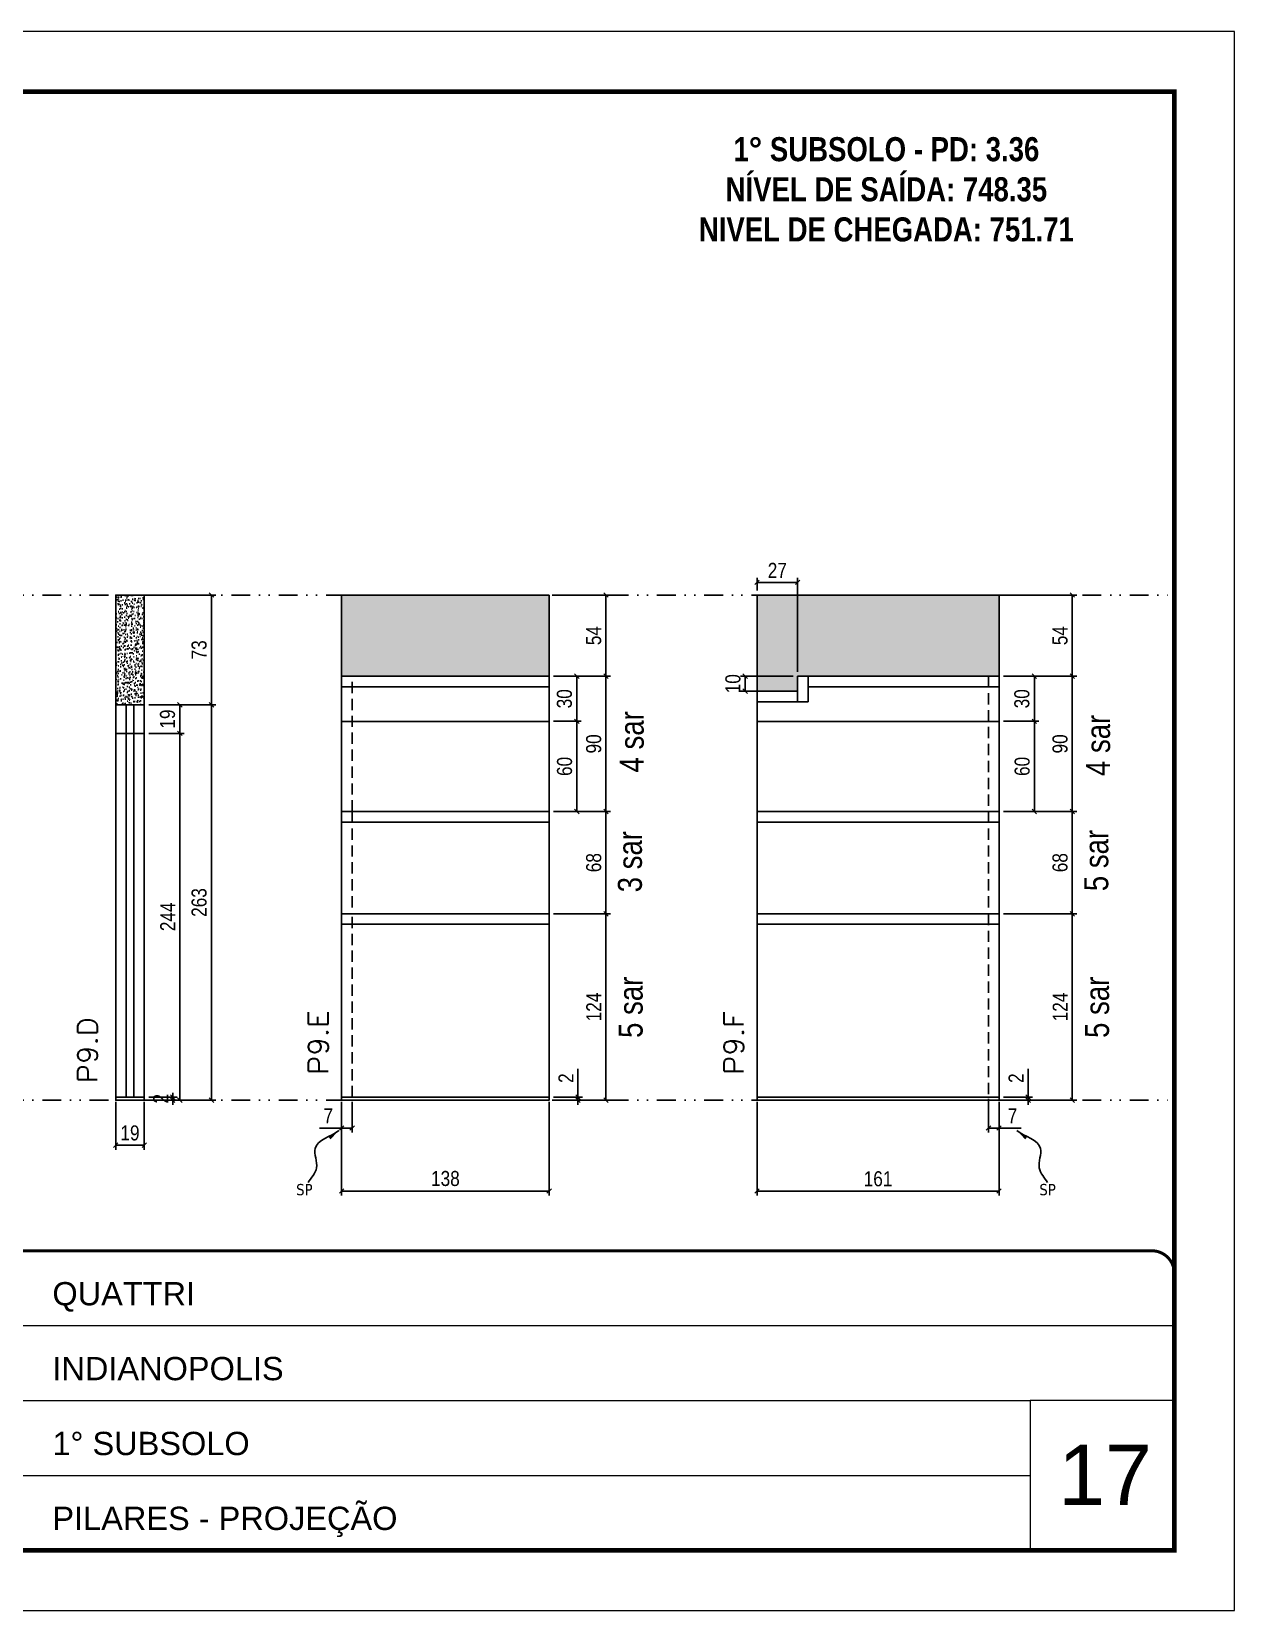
# Model space of a CAD drawing. Header units: millimetres. Extents: x 1945 to 8225, y 304 to 15137.
# Drawn here: x 2630 to 3430, y 9493 to 10543 of the extents above; entities that cross this region are included whole.
import ezdxf

# ---------------------------------------------------------------- set-up
doc = ezdxf.new("R2010")
doc.units = ezdxf.units.MM
for name, pattern in [('CONTINUO', [0]), ('DASHED', [0.75, 0.5, -0.25]), ('DIVIDE2', [0.625, 0.25, -0.125, 0, -0.125, 0, -0.125]), ('HIDDEN', [0.375, 0.25, -0.125])]:
    doc.linetypes.add(name, pattern=pattern)
for name, color, linetype, lineweight in [('CARIMBO', 255, 'Continuous', 9), ('Folhas', 255, 'Continuous', 9), ('SARRAFO DE PRESSAO', 251, 'DASHED', 9), ('Texto Seção', 7, 'Continuous', 15)]:
    doc.layers.add(name, color=color, linetype=linetype, lineweight=lineweight)
for name, color, linetype in [('COTA', 241, 'Continuous'), ('NOMENCLATURA', 7, 'Continuous'), ('Nível', 160, 'Continuous'), ('Painéis', 200, 'Continuous'), ('SARR_2.2x7', 40, 'Continuous'), ('texto', 7, 'Continuous')]:
    doc.layers.add(name, color=color, linetype=linetype)
doc.styles.add('ARIAL', font='arial.ttf')
doc.styles.add('ARIAL_NARROW', font='ARIALN.TTF', dxfattribs={"height": 0.2})
doc.styles.add('COTA TECNICA', font='techl___.ttf', dxfattribs={"height": 10})
doc.styles.add('COTA TECNICA-50', font='techl___.ttf', dxfattribs={"height": 10})
doc.styles.add('REGUA-120', font='ROMANS.shx', dxfattribs={"height": 15})
doc.styles.add('ROMANC', font='techb___.ttf', dxfattribs={"height": 2.5})
doc.styles.get("Standard").update_dxf_attribs({"font": 'arial.ttf'})
doc.dimstyles.new('COTA PAINEL-50', dxfattribs={"dimtxt": 10, "dimasz": 3, "dimexe": 3, "dimexo": 3, "dimgap": 3, "dimtad": 1, "dimdec": 1, "dimzin": 12, "dimdsep": 46, "dimtxsty": 'COTA TECNICA-50', "dimblk1": 'OBLIQUE', "dimblk2": 'OBLIQUE', "dimsah": 1, "dimcen": 0.9, "dimclrd": 4, "dimclre": 4, "dimclrt": 240, "dimadec": 1, "dimazin": 3, "dimtfac": 1, "dimtdec": 1, "dimtmove": 0, "dimatfit": 3, "dimfxl": 1, "dimtolj": 1, "dimtzin": 12, "dimarcsym": 0})
doc.dimstyles.new('PAINEL', dxfattribs={"dimtxt": 10, "dimasz": 3, "dimexe": 3, "dimexo": 3, "dimgap": 3, "dimtad": 1, "dimdec": 1, "dimzin": 12, "dimdsep": 46, "dimtxsty": 'COTA TECNICA', "dimblk1": 'OBLIQUE', "dimblk2": 'OBLIQUE', "dimsah": 1, "dimcen": 0.9, "dimclrd": 4, "dimclre": 4, "dimclrt": 240, "dimadec": 1, "dimazin": 3, "dimtfac": 1, "dimtdec": 1, "dimtmove": 0, "dimatfit": 3, "dimfxl": 1, "dimtolj": 1, "dimtzin": 12, "dimarcsym": 0})
doc.dimstyles.get("Standard").update_dxf_attribs({"dimtxt": 0.18, "dimasz": 0.18, "dimexe": 0.18, "dimexo": 0.0625, "dimgap": 0.09, "dimtad": 0, "dimtih": 1, "dimtoh": 1, "dimdec": 4, "dimzin": 0, "dimdsep": 46, "dimtxsty": 'Standard', "dimcen": 0.09, "dimadec": 0, "dimazin": 0, "dimtfac": 1, "dimtdec": 4, "dimtofl": 0, "dimtmove": 0, "dimatfit": 3, "dimfxl": 1, "dimtolj": 1, "dimtzin": 0, "dimarcsym": 0})

# ---------------------------------------------------------------- blocks, each defined once
blk = doc.blocks.new('9999999999')
at = {"color": 30, "linetype": 'CONTINUO'}
for p, q in [((98564.6, 34379.6), (99584, 34379.6)), ((98564.6, 34329.8), (99488, 34329.8)), ((99584, 34329.8), (99488, 34329.8)), ((99488, 34329.8), (99488, 34230.2)), ((98564.6, 34280), (99488, 34280))]:
    blk.add_line(p, q, dxfattribs=at)
at = {"color": 30, "linetype": 'CONTINUO', "const_width": 2}
blk.add_lwpolyline([(99584, 34230.2), (99584, 34414.4, 0.414214), (99569, 34429.4), (98229, 34429.4, 0.414214), (98214, 34414.4), (98214, 34245.2, 0.414214), (98229, 34230.2), (99584, 34230.2)], format="xyb", dxfattribs=at)
at = {"layer": 'Folhas'}
blk.add_lwpolyline([(98139, 34190.2), (99624, 34190.2), (99624, 35240.2), (98139, 35240.2)], close=True, dxfattribs=at)
at = {"layer": 'Folhas', "color": 30, "const_width": 3}
blk.add_lwpolyline([(98214, 34230.2), (99584, 34230.2), (99584, 35200.2), (98214, 35200.2)], close=True, dxfattribs=at)
at = {"color": 7, "linetype": 'Continuous', "ltscale": 5, "style": 'ARIAL'}
for s, height, p in [('QUATTRI', 15.48, (98837.7, 34393.1)), ('INDIANOPOLIS', 15.483, (98837.7, 34343.3)), ('1° SUBSOLO', 15.48, (98837.7, 34293.5)), ('PILARES - PROJEÇÃO', 15.483, (98837.7, 34243.7))]:
    blk.add_text(s, height=height, dxfattribs=at).set_placement(p)
blk = doc.blocks.new('_Oblique')
at = {"color": 0, "linetype": 'ByBlock', "lineweight": -2}
blk.add_line((-0.5, -0.5), (0.5, 0.5), dxfattribs=at)
blk = doc.blocks.new('*D816')
at = {"layer": 'COTA', "color": 4, "lineweight": -2, "transparency": 16777216}
for p, q in [((2836, 9831.1), (2836, 9768.7)), ((2974, 9831.1), (2974, 9768.7)), ((2974, 9771.7), (2836, 9771.7))]:
    blk.add_line(p, q, dxfattribs=at)
at = {"layer": 'Defpoints', "color": 0, "transparency": 16777216}
for p in [(2836, 9834.1), (2974, 9834.1), (2836, 9771.7)]:
    blk.add_point(p, dxfattribs=at)
at = {"layer": 'COTA', "color": 4, "lineweight": -2, "transparency": 16777216, "xscale": 3, "yscale": 3, "zscale": 3, "rotation": 180}
blk.add_blockref('_Oblique', (2836, 9771.7), dxfattribs=at)
at = {"layer": 'COTA', "color": 4, "lineweight": -2, "transparency": 16777216, "xscale": 3, "yscale": 3, "zscale": 3}
blk.add_blockref('_Oblique', (2974, 9771.7), dxfattribs=at)
at = {"layer": 'COTA', "color": 240, "transparency": 16777216, "insert": (2905, 9780), "char_height": 10, "attachment_point": 5, "style": 'COTA TECNICA'}
blk.add_mtext('\\A1;138', dxfattribs=at)
blk = doc.blocks.new('*D817')
at = {"layer": 'COTA', "color": 4, "lineweight": -2, "transparency": 16777216}
for p, q in [((2836, 9829.1), (2836, 9810.6)), ((2843, 9831.1), (2843, 9810.6)), ((2836, 9813.6), (2821.2, 9813.6)), ((2843, 9813.6), (2836, 9813.6))]:
    blk.add_line(p, q, dxfattribs=at)
at = {"layer": 'Defpoints', "color": 0, "transparency": 16777216}
for p in [(2836, 9832.1), (2843, 9834.1), (2836, 9813.6)]:
    blk.add_point(p, dxfattribs=at)
at = {"layer": 'COTA', "color": 4, "lineweight": -2, "transparency": 16777216, "xscale": 3, "yscale": 3, "zscale": 3, "rotation": 180}
blk.add_blockref('_Oblique', (2836, 9813.6), dxfattribs=at)
at = {"layer": 'COTA', "color": 4, "lineweight": -2, "transparency": 16777216, "xscale": 3, "yscale": 3, "zscale": 3}
blk.add_blockref('_Oblique', (2843, 9813.6), dxfattribs=at)
at = {"layer": 'COTA', "color": 240, "transparency": 16777216, "insert": (2827.1, 9821.7), "char_height": 10, "attachment_point": 5, "style": 'COTA TECNICA-50'}
blk.add_mtext('\\A1;7', dxfattribs=at)
blk = doc.blocks.new('*D818')
at = {"layer": 'COTA', "color": 4, "lineweight": -2, "transparency": 16777216}
for p, q in [((2993.2, 9834.1), (2993.2, 9852.9)), ((2977, 9834.1), (2996.2, 9834.1)), ((2977, 9832.1), (2996.2, 9832.1)), ((2993.2, 9832.1), (2993.2, 9834.1)), ((2993.2, 9832.1), (2993.2, 9829.1))]:
    blk.add_line(p, q, dxfattribs=at)
at = {"layer": 'Defpoints', "color": 0, "transparency": 16777216}
for p in [(2974, 9834.1), (2974, 9832.1), (2993.2, 9832.1)]:
    blk.add_point(p, dxfattribs=at)
at = {"layer": 'COTA', "color": 4, "lineweight": -2, "transparency": 16777216, "xscale": 3, "yscale": 3, "zscale": 3}
for p, rotation in [((2993.2, 9834.1), 270), ((2993.2, 9832.1), 90)]:
    blk.add_blockref('_Oblique', p, dxfattribs=dict(at, rotation=rotation))
at = {"layer": 'COTA', "color": 240, "transparency": 16777216, "insert": (2985.2, 9846.8), "char_height": 10, "attachment_point": 5, "rotation": 90, "style": 'COTA TECNICA-50'}
blk.add_mtext('\\A1;2', dxfattribs=at)
blk = doc.blocks.new('*D820')
at = {"layer": 'COTA', "color": 4, "lineweight": -2, "transparency": 16777216}
for p, q in [((2977, 9956.1), (3014.8, 9956.1)), ((3011.8, 9832.1), (3011.8, 9956.1)), ((2977, 9832.1), (3014.8, 9832.1))]:
    blk.add_line(p, q, dxfattribs=at)
at = {"layer": 'Defpoints', "color": 0, "transparency": 16777216}
for p in [(2974, 9956.1), (3011.8, 9956.1), (2974, 9832.1)]:
    blk.add_point(p, dxfattribs=at)
at = {"layer": 'COTA', "color": 4, "lineweight": -2, "transparency": 16777216, "xscale": 3, "yscale": 3, "zscale": 3}
for p, rotation in [((3011.8, 9956.1), 90), ((3011.8, 9832.1), 270)]:
    blk.add_blockref('_Oblique', p, dxfattribs=dict(at, rotation=rotation))
at = {"layer": 'COTA', "color": 240, "transparency": 16777216, "insert": (3003.7, 9894.1), "char_height": 10, "attachment_point": 5, "rotation": 90, "style": 'COTA TECNICA'}
blk.add_mtext('\\A1;124', dxfattribs=at)
blk = doc.blocks.new('*D821')
at = {"layer": 'COTA', "color": 4, "lineweight": -2, "transparency": 16777216}
for p, q in [((3112.3, 9831.1), (3112.3, 9768.7)), ((3273.3, 9831.1), (3273.3, 9768.7)), ((3273.3, 9771.7), (3112.3, 9771.7))]:
    blk.add_line(p, q, dxfattribs=at)
at = {"layer": 'Defpoints', "color": 0, "transparency": 16777216}
for p in [(3112.3, 9834.1), (3273.3, 9834.1), (3112.3, 9771.7)]:
    blk.add_point(p, dxfattribs=at)
at = {"layer": 'COTA', "color": 4, "lineweight": -2, "transparency": 16777216, "xscale": 3, "yscale": 3, "zscale": 3, "rotation": 180}
blk.add_blockref('_Oblique', (3112.3, 9771.7), dxfattribs=at)
at = {"layer": 'COTA', "color": 4, "lineweight": -2, "transparency": 16777216, "xscale": 3, "yscale": 3, "zscale": 3}
blk.add_blockref('_Oblique', (3273.3, 9771.7), dxfattribs=at)
at = {"layer": 'COTA', "color": 240, "transparency": 16777216, "insert": (3192.8, 9779.8), "char_height": 10, "attachment_point": 5, "style": 'COTA TECNICA'}
blk.add_mtext('\\A1;161', dxfattribs=at)
blk = doc.blocks.new('*D822')
at = {"layer": 'COTA', "color": 4, "lineweight": -2, "transparency": 16777216}
for p, q in [((3266.3, 9833.1), (3266.3, 9810.6)), ((3273.3, 9829.1), (3273.3, 9810.6)), ((3266.3, 9813.6), (3273.3, 9813.6)), ((3273.3, 9813.6), (3288, 9813.6))]:
    blk.add_line(p, q, dxfattribs=at)
at = {"layer": 'Defpoints', "color": 0, "transparency": 16777216}
for p in [(3266.3, 9836.1), (3273.3, 9832.1), (3273.3, 9813.6)]:
    blk.add_point(p, dxfattribs=at)
at = {"layer": 'COTA', "color": 4, "lineweight": -2, "transparency": 16777216, "xscale": 3, "yscale": 3, "zscale": 3, "rotation": 180}
blk.add_blockref('_Oblique', (3266.3, 9813.6), dxfattribs=at)
at = {"layer": 'COTA', "color": 4, "lineweight": -2, "transparency": 16777216, "xscale": 3, "yscale": 3, "zscale": 3}
blk.add_blockref('_Oblique', (3273.3, 9813.6), dxfattribs=at)
at = {"layer": 'COTA', "color": 240, "transparency": 16777216, "insert": (3282.2, 9821.7), "char_height": 10, "attachment_point": 5, "style": 'COTA TECNICA-50'}
blk.add_mtext('\\A1;7', dxfattribs=at)
blk = doc.blocks.new('*D823')
at = {"layer": 'COTA', "color": 4, "lineweight": -2, "transparency": 16777216}
for p, q in [((3292.6, 9834.1), (3292.6, 9852.9)), ((3276.3, 9834.1), (3295.6, 9834.1)), ((3276.3, 9832.1), (3295.6, 9832.1)), ((3292.6, 9832.1), (3292.6, 9834.1)), ((3292.6, 9832.1), (3292.6, 9829.1))]:
    blk.add_line(p, q, dxfattribs=at)
at = {"layer": 'Defpoints', "color": 0, "transparency": 16777216}
for p in [(3273.3, 9834.1), (3273.3, 9832.1), (3292.6, 9832.1)]:
    blk.add_point(p, dxfattribs=at)
at = {"layer": 'COTA', "color": 4, "lineweight": -2, "transparency": 16777216, "xscale": 3, "yscale": 3, "zscale": 3}
for p, rotation in [((3292.6, 9834.1), 270), ((3292.6, 9832.1), 90)]:
    blk.add_blockref('_Oblique', p, dxfattribs=dict(at, rotation=rotation))
at = {"layer": 'COTA', "color": 240, "transparency": 16777216, "insert": (3284.6, 9846.8), "char_height": 10, "attachment_point": 5, "rotation": 90, "style": 'COTA TECNICA-50'}
blk.add_mtext('\\A1;2', dxfattribs=at)
blk = doc.blocks.new('*D824')
at = {"layer": 'COTA', "color": 4, "lineweight": -2, "transparency": 16777216}
for p, q in [((3276.3, 9956.1), (3325, 9956.1)), ((3322, 9832.1), (3322, 9956.1)), ((3276.3, 9832.1), (3325, 9832.1))]:
    blk.add_line(p, q, dxfattribs=at)
at = {"layer": 'Defpoints', "color": 0, "transparency": 16777216}
for p in [(3273.3, 9956.1), (3322, 9956.1), (3273.3, 9832.1)]:
    blk.add_point(p, dxfattribs=at)
at = {"layer": 'COTA', "color": 4, "lineweight": -2, "transparency": 16777216, "xscale": 3, "yscale": 3, "zscale": 3}
for p, rotation in [((3322, 9956.1), 90), ((3322, 9832.1), 270)]:
    blk.add_blockref('_Oblique', p, dxfattribs=dict(at, rotation=rotation))
at = {"layer": 'COTA', "color": 240, "transparency": 16777216, "insert": (3314, 9894.1), "char_height": 10, "attachment_point": 5, "rotation": 90, "style": 'COTA TECNICA'}
blk.add_mtext('\\A1;124', dxfattribs=at)
blk = doc.blocks.new('*D825')
at = {"layer": 'COTA', "color": 4, "lineweight": -2, "transparency": 16777216}
for p, q in [((3112.3, 10171.1), (3112.3, 10179.5)), ((3112.3, 10176.5), (3139.3, 10176.5)), ((3139.3, 10117.1), (3139.3, 10179.5))]:
    blk.add_line(p, q, dxfattribs=at)
at = {"layer": 'Defpoints', "color": 0, "transparency": 16777216}
for p in [(3139.3, 10176.5), (3112.3, 10168.1), (3139.3, 10114.1)]:
    blk.add_point(p, dxfattribs=at)
at = {"layer": 'COTA', "color": 4, "lineweight": -2, "transparency": 16777216, "xscale": 3, "yscale": 3, "zscale": 3, "rotation": 180}
blk.add_blockref('_Oblique', (3112.3, 10176.5), dxfattribs=at)
at = {"layer": 'COTA', "color": 4, "lineweight": -2, "transparency": 16777216, "xscale": 3, "yscale": 3, "zscale": 3}
blk.add_blockref('_Oblique', (3139.3, 10176.5), dxfattribs=at)
at = {"layer": 'COTA', "color": 240, "transparency": 16777216, "insert": (3125.8, 10184.5), "char_height": 10, "attachment_point": 5, "style": 'COTA TECNICA'}
blk.add_mtext('\\A1;27', dxfattribs=at)
blk = doc.blocks.new('*D826')
at = {"layer": 'COTA', "color": 4, "lineweight": -2, "transparency": 16777216}
for p, q in [((3136.3, 10114.1), (3101.4, 10114.1)), ((3104.4, 10114.1), (3104.4, 10104.1)), ((3136.3, 10104.1), (3101.4, 10104.1))]:
    blk.add_line(p, q, dxfattribs=at)
at = {"layer": 'Defpoints', "color": 0, "transparency": 16777216}
for p in [(3139.3, 10114.1), (3104.4, 10104.1), (3139.3, 10104.1)]:
    blk.add_point(p, dxfattribs=at)
at = {"layer": 'COTA', "color": 4, "lineweight": -2, "transparency": 16777216, "xscale": 3, "yscale": 3, "zscale": 3}
for p, rotation in [((3104.4, 10114.1), 90), ((3104.4, 10104.1), 270)]:
    blk.add_blockref('_Oblique', p, dxfattribs=dict(at, rotation=rotation))
at = {"layer": 'COTA', "color": 240, "transparency": 16777216, "insert": (3096.3, 10109.1), "char_height": 10, "attachment_point": 5, "rotation": 90, "style": 'COTA TECNICA'}
blk.add_mtext('\\A1;10', dxfattribs=at)
blk = doc.blocks.new('*D831')
at = {"layer": 'COTA', "color": 4, "lineweight": -2, "transparency": 16777216}
for p, q in [((2685.7, 9831.1), (2685.7, 9799.2)), ((2704.7, 9831.1), (2704.7, 9799.2)), ((2685.7, 9802.2), (2704.7, 9802.2))]:
    blk.add_line(p, q, dxfattribs=at)
at = {"layer": 'Defpoints', "color": 0, "transparency": 16777216}
for p in [(2685.7, 9834.1), (2704.7, 9834.1), (2704.7, 9802.2)]:
    blk.add_point(p, dxfattribs=at)
at = {"layer": 'COTA', "color": 4, "lineweight": -2, "transparency": 16777216, "xscale": 3, "yscale": 3, "zscale": 3, "rotation": 180}
blk.add_blockref('_Oblique', (2685.7, 9802.2), dxfattribs=at)
at = {"layer": 'COTA', "color": 4, "lineweight": -2, "transparency": 16777216, "xscale": 3, "yscale": 3, "zscale": 3}
blk.add_blockref('_Oblique', (2704.7, 9802.2), dxfattribs=at)
at = {"layer": 'COTA', "color": 240, "transparency": 16777216, "insert": (2695.2, 9810.3), "char_height": 10, "attachment_point": 5, "style": 'COTA TECNICA'}
blk.add_mtext('\\A1;19', dxfattribs=at)
blk = doc.blocks.new('*D832')
at = {"layer": 'COTA', "color": 4, "lineweight": -2, "transparency": 16777216}
for p, q in [((2707.7, 9834.1), (2726.6, 9834.1)), ((2707.7, 9832.1), (2726.6, 9832.1)), ((2723.6, 9834.1), (2723.6, 9837.1)), ((2723.6, 9832.1), (2723.6, 9834.1)), ((2723.6, 9832.1), (2723.6, 9829.1))]:
    blk.add_line(p, q, dxfattribs=at)
at = {"layer": 'Defpoints', "color": 0, "transparency": 16777216}
for p in [(2704.7, 9834.1), (2704.7, 9832.1), (2723.6, 9834.1)]:
    blk.add_point(p, dxfattribs=at)
at = {"layer": 'COTA', "color": 4, "lineweight": -2, "transparency": 16777216, "xscale": 3, "yscale": 3, "zscale": 3}
for p, rotation in [((2723.6, 9834.1), 270), ((2723.6, 9832.1), 90)]:
    blk.add_blockref('_Oblique', p, dxfattribs=dict(at, rotation=rotation))
at = {"layer": 'COTA', "color": 240, "transparency": 16777216, "insert": (2715.6, 9833.1), "char_height": 10, "attachment_point": 5, "rotation": 90, "style": 'COTA TECNICA-50'}
blk.add_mtext('\\A1;2', dxfattribs=at)
blk = doc.blocks.new('*D833')
at = {"layer": 'COTA', "color": 4, "linetype": 'ByBlock', "lineweight": -2, "transparency": 16777216}
for p, q in [((2707.7, 10095.1), (2731.3, 10095.1)), ((2728.3, 10076.1), (2728.3, 10095.1)), ((2707.7, 10076.1), (2731.3, 10076.1))]:
    blk.add_line(p, q, dxfattribs=at)
at = {"layer": 'Defpoints', "color": 0, "linetype": 'ByBlock', "transparency": 16777216}
for p in [(2704.7, 10095.1), (2728.3, 10095.1), (2704.7, 10076.1)]:
    blk.add_point(p, dxfattribs=at)
at = {"layer": 'COTA', "color": 4, "linetype": 'ByBlock', "lineweight": -2, "transparency": 16777216, "xscale": 3, "yscale": 3, "zscale": 3}
for p, rotation in [((2728.3, 10095.1), 90), ((2728.3, 10076.1), 270)]:
    blk.add_blockref('_Oblique', p, dxfattribs=dict(at, rotation=rotation))
at = {"layer": 'COTA', "color": 240, "linetype": 'ByBlock', "transparency": 16777216, "insert": (2720.2, 10085.6), "char_height": 10, "attachment_point": 5, "rotation": 90, "style": 'COTA TECNICA'}
blk.add_mtext('\\A1;19', dxfattribs=at)
blk = doc.blocks.new('*D834')
at = {"layer": 'COTA', "color": 4, "lineweight": -2, "transparency": 16777216}
for p, q in [((2707.7, 10076.1), (2731.3, 10076.1)), ((2728.3, 9832.1), (2728.3, 10076.1)), ((2707.7, 9832.1), (2731.3, 9832.1))]:
    blk.add_line(p, q, dxfattribs=at)
at = {"layer": 'Defpoints', "color": 0, "transparency": 16777216}
for p in [(2704.7, 10076.1), (2728.3, 10076.1), (2704.7, 9832.1)]:
    blk.add_point(p, dxfattribs=at)
at = {"layer": 'COTA', "color": 4, "lineweight": -2, "transparency": 16777216, "xscale": 3, "yscale": 3, "zscale": 3}
for p, rotation in [((2728.3, 10076.1), 90), ((2728.3, 9832.1), 270)]:
    blk.add_blockref('_Oblique', p, dxfattribs=dict(at, rotation=rotation))
at = {"layer": 'COTA', "color": 240, "transparency": 16777216, "insert": (2720.3, 9954.1), "char_height": 10, "attachment_point": 5, "rotation": 90, "style": 'COTA TECNICA'}
blk.add_mtext('\\A1;244', dxfattribs=at)
blk = doc.blocks.new('*D835')
at = {"layer": 'COTA', "color": 4, "lineweight": -2, "transparency": 16777216}
for p, q in [((2707.7, 10168.1), (2752.4, 10168.1)), ((2749.4, 10168.1), (2749.4, 10095.1)), ((2707.7, 10095.1), (2752.4, 10095.1))]:
    blk.add_line(p, q, dxfattribs=at)
at = {"layer": 'Defpoints', "color": 0, "transparency": 16777216}
for p in [(2704.7, 10168.1), (2704.7, 10095.1), (2749.4, 10095.1)]:
    blk.add_point(p, dxfattribs=at)
at = {"layer": 'COTA', "color": 4, "lineweight": -2, "transparency": 16777216, "xscale": 3, "yscale": 3, "zscale": 3}
for p, rotation in [((2749.4, 10168.1), 90), ((2749.4, 10095.1), 270)]:
    blk.add_blockref('_Oblique', p, dxfattribs=dict(at, rotation=rotation))
at = {"layer": 'COTA', "color": 240, "transparency": 16777216, "insert": (2741.2, 10131.6), "char_height": 10, "attachment_point": 5, "rotation": 90, "style": 'COTA TECNICA'}
blk.add_mtext('\\A1;73', dxfattribs=at)
blk = doc.blocks.new('*D1602')
at = {"layer": 'COTA', "color": 4, "lineweight": -2, "transparency": 16777216}
for p, q in [((2707.7, 10095.1), (2752.4, 10095.1)), ((2749.4, 10095.1), (2749.4, 9832.1)), ((2707.7, 9832.1), (2752.4, 9832.1))]:
    blk.add_line(p, q, dxfattribs=at)
at = {"layer": 'Defpoints', "color": 0, "transparency": 16777216}
for p in [(2704.7, 10095.1), (2704.7, 9832.1), (2749.4, 9832.1)]:
    blk.add_point(p, dxfattribs=at)
at = {"layer": 'COTA', "color": 4, "lineweight": -2, "transparency": 16777216, "xscale": 3, "yscale": 3, "zscale": 3}
for p, rotation in [((2749.4, 10095.1), 90), ((2749.4, 9832.1), 270)]:
    blk.add_blockref('_Oblique', p, dxfattribs=dict(at, rotation=rotation))
at = {"layer": 'COTA', "color": 240, "transparency": 16777216, "insert": (2741.2, 9963.6), "char_height": 10, "attachment_point": 5, "rotation": 90, "style": 'COTA TECNICA'}
blk.add_mtext('\\A1;263', dxfattribs=at)
blk = doc.blocks.new('*D702')
at = {"layer": 'COTA', "color": 4, "lineweight": -2, "transparency": 16777216}
for p, q in [((2977, 10168.1), (3014.8, 10168.1)), ((3011.8, 10114.1), (3011.8, 10168.1)), ((2977, 10114.1), (3014.8, 10114.1))]:
    blk.add_line(p, q, dxfattribs=at)
at = {"layer": 'Defpoints', "color": 0, "transparency": 16777216}
for p in [(2974, 10168.1), (3011.8, 10168.1), (2974, 10114.1)]:
    blk.add_point(p, dxfattribs=at)
at = {"layer": 'COTA', "color": 4, "lineweight": -2, "transparency": 16777216, "xscale": 3, "yscale": 3, "zscale": 3}
for p, rotation in [((3011.8, 10168.1), 90), ((3011.8, 10114.1), 270)]:
    blk.add_blockref('_Oblique', p, dxfattribs=dict(at, rotation=rotation))
at = {"layer": 'COTA', "color": 240, "transparency": 16777216, "insert": (3003.7, 10141.1), "char_height": 10, "attachment_point": 5, "rotation": 90, "style": 'COTA TECNICA'}
blk.add_mtext('\\A1;54', dxfattribs=at)
blk = doc.blocks.new('*D703')
at = {"layer": 'COTA', "color": 4, "lineweight": -2, "transparency": 16777216}
for p, q in [((2977, 10114.1), (2995.4, 10114.1)), ((2992.4, 10084.1), (2992.4, 10114.1)), ((2977, 10084.1), (2995.4, 10084.1))]:
    blk.add_line(p, q, dxfattribs=at)
at = {"layer": 'Defpoints', "color": 0, "transparency": 16777216}
for p in [(2974, 10114.1), (2992.4, 10114.1), (2974, 10084.1)]:
    blk.add_point(p, dxfattribs=at)
at = {"layer": 'COTA', "color": 4, "lineweight": -2, "transparency": 16777216, "xscale": 3, "yscale": 3, "zscale": 3}
for p, rotation in [((2992.4, 10114.1), 90), ((2992.4, 10084.1), 270)]:
    blk.add_blockref('_Oblique', p, dxfattribs=dict(at, rotation=rotation))
at = {"layer": 'COTA', "color": 240, "transparency": 16777216, "insert": (2984.2, 10099.1), "char_height": 10, "attachment_point": 5, "rotation": 90, "style": 'COTA TECNICA'}
blk.add_mtext('\\A1;30', dxfattribs=at)
blk = doc.blocks.new('*D704')
at = {"layer": 'Defpoints', "color": 0, "transparency": 16777216}
for p in [(2974, 10024.1), (3011.8, 10024.1), (2974, 9956.1)]:
    blk.add_point(p, dxfattribs=at)
at = {"layer": 'Painéis', "color": 4, "lineweight": -2, "transparency": 16777216}
for p, q in [((2977, 10024.1), (3014.8, 10024.1)), ((3011.8, 9956.1), (3011.8, 10024.1)), ((2977, 9956.1), (3014.8, 9956.1))]:
    blk.add_line(p, q, dxfattribs=at)
at = {"layer": 'Painéis', "color": 4, "lineweight": -2, "transparency": 16777216, "xscale": 3, "yscale": 3, "zscale": 3}
for p, rotation in [((3011.8, 10024.1), 90), ((3011.8, 9956.1), 270)]:
    blk.add_blockref('_Oblique', p, dxfattribs=dict(at, rotation=rotation))
at = {"layer": 'Painéis', "color": 240, "transparency": 16777216, "insert": (3003.7, 9990.1), "char_height": 10, "attachment_point": 5, "rotation": 90, "style": 'COTA TECNICA'}
blk.add_mtext('\\A1;68', dxfattribs=at)
blk = doc.blocks.new('*D705')
at = {"layer": 'Defpoints', "color": 0, "transparency": 16777216}
for p in [(2974, 10084.1), (2992.4, 10084.1), (2974, 10024.1)]:
    blk.add_point(p, dxfattribs=at)
at = {"layer": 'Painéis', "color": 4, "lineweight": -2, "transparency": 16777216}
for p, q in [((2977, 10084.1), (2995.4, 10084.1)), ((2992.4, 10024.1), (2992.4, 10084.1)), ((2977, 10024.1), (2995.4, 10024.1))]:
    blk.add_line(p, q, dxfattribs=at)
at = {"layer": 'Painéis', "color": 4, "lineweight": -2, "transparency": 16777216, "xscale": 3, "yscale": 3, "zscale": 3}
for p, rotation in [((2992.4, 10084.1), 90), ((2992.4, 10024.1), 270)]:
    blk.add_blockref('_Oblique', p, dxfattribs=dict(at, rotation=rotation))
at = {"layer": 'Painéis', "color": 240, "transparency": 16777216, "insert": (2984.3, 10054.1), "char_height": 10, "attachment_point": 5, "rotation": 90, "style": 'COTA TECNICA'}
blk.add_mtext('\\A1;60', dxfattribs=at)
blk = doc.blocks.new('*D706')
at = {"layer": 'Defpoints', "color": 0, "transparency": 16777216}
for p in [(2974, 10114.1), (2974, 10024.1), (3011.8, 10024.1)]:
    blk.add_point(p, dxfattribs=at)
at = {"layer": 'Painéis', "color": 4, "lineweight": -2, "transparency": 16777216}
for p, q in [((2977, 10114.1), (3014.8, 10114.1)), ((3011.8, 10114.1), (3011.8, 10024.1)), ((2977, 10024.1), (3014.8, 10024.1))]:
    blk.add_line(p, q, dxfattribs=at)
at = {"layer": 'Painéis', "color": 4, "lineweight": -2, "transparency": 16777216, "xscale": 3, "yscale": 3, "zscale": 3}
for p, rotation in [((3011.8, 10114.1), 90), ((3011.8, 10024.1), 270)]:
    blk.add_blockref('_Oblique', p, dxfattribs=dict(at, rotation=rotation))
at = {"layer": 'Painéis', "color": 240, "transparency": 16777216, "insert": (3003.7, 10069.1), "char_height": 10, "attachment_point": 5, "rotation": 90, "style": 'COTA TECNICA'}
blk.add_mtext('\\A1;90', dxfattribs=at)
blk = doc.blocks.new('*D770')
at = {"layer": 'COTA', "color": 4, "lineweight": -2, "transparency": 16777216}
for p, q in [((3276.3, 10114.1), (3325, 10114.1)), ((3322, 10114.1), (3322, 10024.1)), ((3276.3, 10024.1), (3325, 10024.1))]:
    blk.add_line(p, q, dxfattribs=at)
at = {"layer": 'Defpoints', "color": 0, "transparency": 16777216}
for p in [(3273.3, 10114.1), (3273.3, 10024.1), (3322, 10024.1)]:
    blk.add_point(p, dxfattribs=at)
at = {"layer": 'COTA', "color": 4, "lineweight": -2, "transparency": 16777216, "xscale": 3, "yscale": 3, "zscale": 3}
for p, rotation in [((3322, 10114.1), 90), ((3322, 10024.1), 270)]:
    blk.add_blockref('_Oblique', p, dxfattribs=dict(at, rotation=rotation))
at = {"layer": 'COTA', "color": 240, "transparency": 16777216, "insert": (3313.9, 10069.1), "char_height": 10, "attachment_point": 5, "rotation": 90, "style": 'COTA TECNICA'}
blk.add_mtext('\\A1;90', dxfattribs=at)
blk = doc.blocks.new('*D771')
at = {"layer": 'COTA', "color": 4, "lineweight": -2, "transparency": 16777216}
for p, q in [((3276.3, 10114.1), (3299.8, 10114.1)), ((3296.8, 10114.1), (3296.8, 10084.1)), ((3276.3, 10084.1), (3299.8, 10084.1))]:
    blk.add_line(p, q, dxfattribs=at)
at = {"layer": 'Defpoints', "color": 0, "transparency": 16777216}
for p in [(3273.3, 10114.1), (3273.3, 10084.1), (3296.8, 10084.1)]:
    blk.add_point(p, dxfattribs=at)
at = {"layer": 'COTA', "color": 4, "lineweight": -2, "transparency": 16777216, "xscale": 3, "yscale": 3, "zscale": 3}
for p, rotation in [((3296.8, 10114.1), 90), ((3296.8, 10084.1), 270)]:
    blk.add_blockref('_Oblique', p, dxfattribs=dict(at, rotation=rotation))
at = {"layer": 'COTA', "color": 240, "transparency": 16777216, "insert": (3288.5, 10099.1), "char_height": 10, "attachment_point": 5, "rotation": 90, "style": 'COTA TECNICA'}
blk.add_mtext('\\A1;30', dxfattribs=at)
blk = doc.blocks.new('*D772')
at = {"layer": 'Defpoints', "color": 0, "transparency": 16777216}
for p in [(3273.3, 10084.1), (3296.8, 10084.1), (3273.3, 10024.1)]:
    blk.add_point(p, dxfattribs=at)
at = {"layer": 'Painéis', "color": 4, "lineweight": -2, "transparency": 16777216}
for p, q in [((3276.3, 10084.1), (3299.8, 10084.1)), ((3296.8, 10024.1), (3296.8, 10084.1)), ((3276.3, 10024.1), (3299.8, 10024.1))]:
    blk.add_line(p, q, dxfattribs=at)
at = {"layer": 'Painéis', "color": 4, "lineweight": -2, "transparency": 16777216, "xscale": 3, "yscale": 3, "zscale": 3}
for p, rotation in [((3296.8, 10084.1), 90), ((3296.8, 10024.1), 270)]:
    blk.add_blockref('_Oblique', p, dxfattribs=dict(at, rotation=rotation))
at = {"layer": 'Painéis', "color": 240, "transparency": 16777216, "insert": (3288.7, 10054.1), "char_height": 10, "attachment_point": 5, "rotation": 90, "style": 'COTA TECNICA'}
blk.add_mtext('\\A1;60', dxfattribs=at)
blk = doc.blocks.new('*D773')
at = {"layer": 'Defpoints', "color": 0, "transparency": 16777216}
for p in [(3273.3, 10024.1), (3273.3, 9956.1), (3322, 9956.1)]:
    blk.add_point(p, dxfattribs=at)
at = {"layer": 'Painéis', "color": 4, "lineweight": -2, "transparency": 16777216}
for p, q in [((3276.3, 10024.1), (3325, 10024.1)), ((3322, 10024.1), (3322, 9956.1)), ((3276.3, 9956.1), (3325, 9956.1))]:
    blk.add_line(p, q, dxfattribs=at)
at = {"layer": 'Painéis', "color": 4, "lineweight": -2, "transparency": 16777216, "xscale": 3, "yscale": 3, "zscale": 3}
for p, rotation in [((3322, 10024.1), 90), ((3322, 9956.1), 270)]:
    blk.add_blockref('_Oblique', p, dxfattribs=dict(at, rotation=rotation))
at = {"layer": 'Painéis', "color": 240, "transparency": 16777216, "insert": (3313.9, 9990.1), "char_height": 10, "attachment_point": 5, "rotation": 90, "style": 'COTA TECNICA'}
blk.add_mtext('\\A1;68', dxfattribs=at)
blk = doc.blocks.new('*D1757')
at = {"layer": 'COTA', "color": 4, "lineweight": -2, "transparency": 16777216}
for p, q in [((3276.3, 10168.1), (3325, 10168.1)), ((3322, 10114.1), (3322, 10168.1)), ((3276.3, 10114.1), (3325, 10114.1))]:
    blk.add_line(p, q, dxfattribs=at)
at = {"layer": 'Defpoints', "color": 0, "transparency": 16777216}
for p in [(3273.3, 10168.1), (3322, 10168.1), (3273.3, 10114.1)]:
    blk.add_point(p, dxfattribs=at)
at = {"layer": 'COTA', "color": 4, "lineweight": -2, "transparency": 16777216, "xscale": 3, "yscale": 3, "zscale": 3}
for p, rotation in [((3322, 10168.1), 90), ((3322, 10114.1), 270)]:
    blk.add_blockref('_Oblique', p, dxfattribs=dict(at, rotation=rotation))
at = {"layer": 'COTA', "color": 240, "transparency": 16777216, "insert": (3313.9, 10141.1), "char_height": 10, "attachment_point": 5, "rotation": 90, "style": 'COTA TECNICA'}
blk.add_mtext('\\A1;54', dxfattribs=at)

msp = doc.modelspace()

# ---------------------------------------------------------------- hatches: boundary and pattern name
at = {"layer": 'COTA', "linetype": 'ByBlock'}
h = msp.add_hatch(dxfattribs=at)
h.set_pattern_fill('AR-CONC', color=256, scale=0.03)
h.set_pattern_definition([(50, (-14474.023, 4669.6566), (5.4655401, -0.4781726), [0.5715, -6.2865]), (355, (-14474.023, 4669.6566), (-1.0573026, 5.7317054), [0.4572, -5.0292175]), (100.451445, (-14473.5675, 4669.617), (4.4082374, 5.2535326), [0.4857003, -5.3427073]), (46.1842, (-14474.023, 4671.1806), (8.1323712, -1.2612698), [0.85725, -9.42975]), (96.63556, (-14473.345, 4671.0755), (7.122124, 7.4227837), [0.7285507, -8.0140682]), (351.18415, (-14474.023, 4671.181), (7.122124, 7.4227837), [0.685799, -7.543792]), (21, (-14473.261, 4670.7996), (4.5484317, -3.067956), [0.5715, -6.2865]), (326, (-14473.261, 4670.7996), (1.8540609, 5.525639), [0.4572, -5.0292]), (71.451445, (-14472.882, 4670.544), (6.4024926, 2.457683), [0.4857003, -5.3426981]), (37.5, (-14474.023, 4669.6566), (0.0926581, 2.53665117), [0, -4.96824, 0, -5.1054, 0, -5.04825]), (7.5, (-14474.023, 4669.6566), (2.00458988, 3.00541724), [0, -2.91084, 0, -4.85394, 0, -1.92405]), (327.5, (-14475.7223, 4669.6566), (4.06771786, -0.17186232), [0, -1.905, 0, -5.9436, 0, -7.8867]), (317.5, (-14476.4843, 4669.6566), (4.44387544, 0.7627947), [0, -2.4765, 0, -3.94716, 0, -5.6007])])
h.paths.add_polyline_path([(2685.7, 10095.09), (2704.7, 10095.09), (2704.7, 10168.09), (2685.7, 10168.09)])
h = msp.add_hatch(dxfattribs=at)
h.set_pattern_fill('AR-CONC', color=256, scale=0.03)
h.set_pattern_definition([(50, (-13795.79, 4758.6566), (5.4655401, -0.4781726), [0.5715, -6.2865]), (355, (-13795.79, 4758.6566), (-1.0573026, 5.7317054), [0.4572, -5.0292175]), (100.451445, (-13795.3344, 4758.617), (4.4082374, 5.2535326), [0.4857003, -5.3427073]), (46.1842, (-13795.79, 4760.1806), (8.1323712, -1.2612698), [0.85725, -9.42975]), (96.63556, (-13795.112, 4760.0755), (7.122124, 7.4227837), [0.7285507, -8.0140682]), (351.18415, (-13795.79, 4760.181), (7.122124, 7.4227837), [0.685799, -7.543792]), (21, (-13795.028, 4759.7996), (4.5484317, -3.067956), [0.5715, -6.2865]), (326, (-13795.028, 4759.7996), (1.8540609, 5.525639), [0.4572, -5.0292]), (71.451445, (-13794.649, 4759.544), (6.4024926, 2.457683), [0.4857003, -5.3426981]), (37.5, (-13795.7898, 4758.6566), (0.0926581, 2.53665117), [0, -4.96824, 0, -5.1054, 0, -5.04825]), (7.5, (-13795.7898, 4758.6566), (2.00458988, 3.00541724), [0, -2.91084, 0, -4.85394, 0, -1.92405]), (327.5, (-13797.489, 4758.6566), (4.06771786, -0.17186232), [0, -1.905, 0, -5.9436, 0, -7.8867]), (317.5, (-13798.251, 4758.6566), (4.44387544, 0.7627947), [0, -2.4765, 0, -3.94716, 0, -5.6007])])
h.paths.add_polyline_path([(2835.97, 10114.09), (2835.97, 10168.09), (2973.97, 10168.09), (2973.97, 10114.09)])
h = msp.add_hatch(dxfattribs=at)
h.set_pattern_fill('AR-CONC', color=256, scale=0.03)
h.set_pattern_definition([(50, (-13519.453, 4758.6566), (5.4655401, -0.4781726), [0.5715, -6.2865]), (355, (-13519.453, 4758.6566), (-1.0573026, 5.7317054), [0.4572, -5.0292175]), (100.451445, (-13518.9976, 4758.617), (4.4082374, 5.2535326), [0.4857003, -5.3427073]), (46.1842, (-13519.453, 4760.1806), (8.1323712, -1.2612698), [0.85725, -9.42975]), (96.63556, (-13518.7754, 4760.0755), (7.122124, 7.4227837), [0.7285507, -8.0140682]), (351.18415, (-13519.453, 4760.181), (7.122124, 7.4227837), [0.685799, -7.543792]), (21, (-13518.691, 4759.7996), (4.5484317, -3.067956), [0.5715, -6.2865]), (326, (-13518.691, 4759.7996), (1.8540609, 5.525639), [0.4572, -5.0292]), (71.451445, (-13518.312, 4759.544), (6.4024926, 2.457683), [0.4857003, -5.3426981]), (37.5, (-13519.4531, 4758.6566), (0.0926581, 2.53665117), [0, -4.96824, 0, -5.1054, 0, -5.04825]), (7.5, (-13519.453, 4758.6566), (2.00458988, 3.00541724), [0, -2.91084, 0, -4.85394, 0, -1.92405]), (327.5, (-13521.1524, 4758.6566), (4.06771786, -0.17186232), [0, -1.905, 0, -5.9436, 0, -7.8867]), (317.5, (-13521.9144, 4758.6566), (4.44387544, 0.7627947), [0, -2.4765, 0, -3.94716, 0, -5.6007])])
h.paths.add_polyline_path([(3139.31, 10114.09), (3139.31, 10104.09), (3112.31, 10104.09), (3112.31, 10168.09), (3273.31, 10168.09), (3273.31, 10114.09)])

# ---------------------------------------------------------------- linework, layer by layer
for p, q in [((2835.97, 10114.09), (2835.97, 10168.09)), ((2835.97, 10168.09), (2973.97, 10168.09)), ((2973.97, 10114.09), (2973.97, 10168.09)), ((3112.31, 10104.09), (3112.31, 10168.09)), ((3112.31, 10168.09), (3273.31, 10168.09)), ((3273.31, 10114.09), (3273.31, 10168.09))]:
    msp.add_line(p, q, dxfattribs=at)
msp.add_lwpolyline([(2704.7, 10095.09), (2704.7, 10168.09), (2685.7, 10168.09), (2685.7, 10095.09)], dxfattribs=at)
at = {"layer": 'Nível', "color": 4, "linetype": 'DIVIDE2', "ltscale": 50}
for p, q in [((2479.65, 10168.09), (3389.86, 10168.09)), ((2479.65, 9832.09), (3389.86, 9832.09))]:
    msp.add_line(p, q, dxfattribs=at)
at = {"layer": 'Painéis'}
for p, q in [((2835.97, 9956.09), (2835.97, 10114.09)), ((2835.97, 10114.09), (2973.97, 10114.09)), ((2973.97, 10114.09), (2973.97, 9956.09)), ((3139.31, 10114.09), (3273.31, 10114.09)), ((3139.31, 10114.09), (3139.31, 10104.09)), ((3273.31, 10114.09), (3273.31, 9956.09)), ((3112.31, 9956.09), (3112.31, 10104.09)), ((3139.31, 10104.09), (3112.31, 10104.09)), ((2685.7, 10095.09), (2685.7, 9834.09)), ((2704.7, 10095.09), (2685.7, 10095.09)), ((2704.7, 9834.09), (2704.7, 10095.09)), ((2704.7, 10095.09), (2704.7, 9834.09)), ((2835.97, 10084.09), (2973.97, 10084.09)), ((3112.31, 10084.09), (3273.31, 10084.09)), ((2685.7, 10076.09), (2704.7, 10076.09)), ((2704.7, 10076.09), (2685.7, 10076.09)), ((2835.97, 10024.09), (2973.97, 10024.09)), ((3112.31, 10024.09), (3273.31, 10024.09)), ((2835.97, 9832.09), (2835.97, 9956.09)), ((2973.97, 9956.09), (2835.97, 9956.09)), ((2835.97, 9956.09), (2973.97, 9956.09)), ((2973.97, 9956.09), (2973.97, 9832.09)), ((3112.31, 9832.09), (3112.31, 9956.09)), ((3273.31, 9956.09), (3112.31, 9956.09)), ((3112.31, 9956.09), (3273.31, 9956.09)), ((3273.31, 9956.09), (3273.31, 9832.09)), ((2685.7, 9834.09), (2704.7, 9834.09)), ((2973.97, 9834.09), (2835.97, 9834.09)), ((3273.31, 9834.09), (3112.31, 9834.09))]:
    msp.add_line(p, q, dxfattribs=at)
for points in [[(2685.7, 9834.09), (2704.7, 9834.09), (2704.7, 9832.09), (2685.7, 9832.09)], [(2835.97, 9834.09), (2973.97, 9834.09), (2973.97, 9832.09), (2835.97, 9832.09)], [(3112.31, 9834.09), (3273.31, 9834.09), (3273.31, 9832.09), (3112.31, 9832.09)]]:
    msp.add_lwpolyline(points, close=True, dxfattribs=at)
at = {"layer": 'SARR_2.2x7', "linetype": 'HIDDEN', "ltscale": 30}
for p, q in [((2842.97, 10024.09), (2842.97, 10114.09)), ((3266.31, 10114.09), (3266.31, 10024.09)), ((2842.97, 10024.09), (2842.97, 9956.09)), ((3266.31, 10024.09), (3266.31, 9956.09)), ((2842.97, 9834.09), (2842.97, 9956.09)), ((3266.31, 9956.09), (3266.31, 9834.09)), ((2842.97, 9834.09), (2842.97, 9834.09)), ((2966.97, 9834.09), (2966.97, 9834.09)), ((3119.31, 9834.09), (3119.31, 9834.09)), ((3266.31, 9836.09), (3266.31, 9836.09))]:
    msp.add_line(p, q, dxfattribs=at)
at = {"layer": 'SARR_2.2x7'}
for p, q in [((3146.31, 10114.09), (3146.31, 10097.09)), ((2835.97, 10107.09), (2973.97, 10107.09)), ((3139.31, 10097.09), (3139.31, 10104.09)), ((3146.31, 10107.09), (3273.31, 10107.09)), ((2692.7, 10095.09), (2692.7, 9834.09)), ((2697.7, 10095.09), (2697.7, 9834.09)), ((3139.31, 10097.09), (3112.31, 10097.09)), ((3139.31, 10097.09), (3146.31, 10097.09)), ((2692.7, 10076.09), (2692.7, 10076.09)), ((2692.7, 10076.09), (2692.7, 10076.09)), ((2697.7, 10076.09), (2697.7, 10076.09)), ((2697.7, 10076.09), (2697.7, 10076.09)), ((2835.97, 10017.09), (2973.97, 10017.09)), ((3112.31, 10017.09), (3273.31, 10017.09)), ((2835.97, 9949.09), (2973.97, 9949.09)), ((3112.31, 9949.09), (3273.31, 9949.09))]:
    msp.add_line(p, q, dxfattribs=at)

# ---------------------------------------------------------------- block references
at = {"layer": 'SARRAFO DE PRESSAO', "color": 6, "linetype": 'ByBlock'}
msp.add_blockref('9999999999', (-96194.12, -24697.4), dxfattribs=at)

# ---------------------------------------------------------------- texts
at = {"layer": 'CARIMBO', "style": 'ARIAL'}
msp.add_text('17', height=40, dxfattribs=at).set_placement((3312.72, 9562.95))
at = {"layer": 'NOMENCLATURA', "style": 'ARIAL_NARROW'}
for s, p in [('4 sar', (3036.91, 10050.08)), ('4 sar', (3347.12, 10047.72)), ('3 sar', (3035.72, 9970.38)), ('5 sar', (3345.94, 9971.15)), ('5 sar', (3036.22, 9873.54)), ('5 sar', (3346.43, 9873.54))]:
    msp.add_text(s, height=16, rotation=90, dxfattribs=at).set_placement(p)
at = {"layer": 'NOMENCLATURA', "color": 2, "insert": (3198.35, 10472.6), "char_height": 16, "attachment_point": 2, "style": 'ROMANC'}
msp.add_mtext_dynamic_manual_height_columns('1° SUBSOLO - PD: 3.36\\PNÍVEL DE SAÍDA: 748.35\\PNIVEL DE CHEGADA: 751.71', width=449.0761, gutter_width=1, heights=[0], dxfattribs=at)
at = {"layer": 'texto', "color": 0, "char_height": 7.5, "attachment_point": 5}
for insert in [(2811.2, 9772.6), (3305.56, 9772.6)]:
    msp.add_mtext('{\\fTahoma|b0|i0|c0|p34;\\C4;SP}', dxfattribs=dict(at, insert=insert))
at = {"layer": 'Texto Seção', "style": 'REGUA-120', "width": 1.1}
for s, p in [('P9.D', (2673.46, 9843.38)), ('P9.E', (2827.03, 9848.92)), ('P9.F', (3103.37, 9848.92))]:
    msp.add_text(s, height=13, rotation=90, dxfattribs=at).set_placement(p)

# ---------------------------------------------------------------- dimensions: what is measured, and where the dimension line sits
at = {"layer": 'COTA'}
for base, p1, p2, angle, dimstyle, picture, middle in [((3139.31, 10176.45), (3112.31, 10168.09), (3139.31, 10114.09), 180, 'PAINEL', '*D825', (3125.81, 10184.52)), ((2749.39, 10095.09), (2704.7, 10168.09), (2704.7, 10095.09), 90, 'PAINEL', '*D835', (2741.17, 10131.59)), ((3011.81, 10168.09), (2973.97, 10114.09), (2973.97, 10168.09), 90, 'PAINEL', '*D702', (3003.7, 10141.09)), ((3322.03, 10168.09), (3273.31, 10114.09), (3273.31, 10168.09), 90, 'PAINEL', '*D1757', (3313.92, 10141.09)), ((2992.38, 10114.09), (2973.97, 10084.09), (2973.97, 10114.09), 90, 'PAINEL', '*D703', (2984.16, 10099.09)), ((3322.03, 10024.09), (3273.31, 10114.09), (3273.31, 10024.09), 90, 'PAINEL', '*D770', (3313.9, 10069.09)), ((3296.76, 10084.09), (3273.31, 10114.09), (3273.31, 10084.09), 90, 'PAINEL', '*D771', (3288.54, 10099.09)), ((2749.39, 9832.09), (2704.7, 10095.09), (2704.7, 9832.09), 90, 'PAINEL', '*D1602', (2741.17, 9963.59)), ((2728.33, 10076.09), (2704.7, 9832.09), (2704.7, 10076.09), 90, 'PAINEL', '*D834', (2720.26, 9954.09)), ((3011.81, 9956.09), (2973.97, 9832.09), (2973.97, 9956.09), 90, 'PAINEL', '*D820', (3003.74, 9894.09)), ((3322.03, 9956.09), (3273.31, 9832.09), (3273.31, 9956.09), 90, 'PAINEL', '*D824', (3313.96, 9894.09)), ((2835.97, 9813.58), (2842.97, 9834.09), (2835.97, 9832.09), 180, 'COTA PAINEL-50', '*D817', (2827.11, 9821.65))]:
    dim = msp.add_linear_dim(base=base, p1=p1, p2=p2, angle=angle, dimstyle=dimstyle, dxfattribs=at)
    dim.commit()
    dim.dimension.update_dxf_attribs({"geometry": picture, "text_midpoint": middle})
for base, p1, p2, dimstyle, picture, middle in [((3104.37, 10104.09), (3139.31, 10114.09), (3139.31, 10104.09), 'PAINEL', '*D826', (3104.37, 10109.09)), ((2993.23, 9832.09), (2973.97, 9834.09), (2973.97, 9832.09), 'COTA PAINEL-50', '*D818', (2993.23, 9846.84)), ((3292.57, 9832.09), (3273.31, 9834.09), (3273.31, 9832.09), 'COTA PAINEL-50', '*D823', (3292.57, 9846.84)), ((2723.61, 9834.09), (2704.7, 9832.09), (2704.7, 9834.09), 'COTA PAINEL-50', '*D832', (2723.61, 9833.09))]:
    dim = msp.add_linear_dim(base=base, p1=p1, p2=p2, angle=90, dimstyle=dimstyle, dxfattribs=at)
    dim.commit()
    dim.dimension.update_dxf_attribs({"geometry": picture, "text_midpoint": middle, "dimtype": 160})
at = {"layer": 'COTA', "linetype": 'ByBlock'}
dim = msp.add_linear_dim(base=(2728.33, 10095.09), p1=(2704.7, 10076.09), p2=(2704.7, 10095.09), angle=90, dimstyle='PAINEL', dxfattribs=at)
dim.commit()
dim.dimension.update_dxf_attribs({"geometry": '*D833', "text_midpoint": (2720.25, 10085.59)})
at = {"layer": 'COTA'}
dim = msp.add_linear_dim(base=(2704.7, 9802.2), p1=(2685.7, 9834.09), p2=(2704.7, 9834.09), dimstyle='PAINEL', override={"dimarcsym": 2}, dxfattribs=at)
dim.commit()
dim.dimension.update_dxf_attribs({"geometry": '*D831', "text_midpoint": (2695.2, 9810.29)})
for base, p1, p2, picture, middle in [((2835.97, 9771.71), (2973.97, 9834.09), (2835.97, 9834.09), '*D816', (2904.97, 9779.95)), ((3112.31, 9771.71), (3273.31, 9834.09), (3112.31, 9834.09), '*D821', (3192.81, 9779.81))]:
    dim = msp.add_linear_dim(base=base, p1=p1, p2=p2, angle=180, dimstyle='PAINEL', override={"dimarcsym": 2}, dxfattribs=at)
    dim.commit()
    dim.dimension.update_dxf_attribs({"geometry": picture, "text_midpoint": middle})
dim = msp.add_linear_dim(base=(3273.31, 9813.58), p1=(3266.31, 9836.09), p2=(3273.31, 9832.09), dimstyle='COTA PAINEL-50', dxfattribs=at)
dim.commit()
dim.dimension.update_dxf_attribs({"geometry": '*D822', "text_midpoint": (3282.18, 9821.65)})
at = {"layer": 'Painéis'}
for base, p1, p2, picture, middle in [((3011.81, 10024.09), (2973.97, 10114.09), (2973.97, 10024.09), '*D706', (3003.68, 10069.09)), ((2992.38, 10084.09), (2973.97, 10024.09), (2973.97, 10084.09), '*D705', (2984.28, 10054.09)), ((3296.76, 10084.09), (3273.31, 10024.09), (3273.31, 10084.09), '*D772', (3288.66, 10054.09)), ((3011.81, 10024.09), (2973.97, 9956.09), (2973.97, 10024.09), '*D704', (3003.69, 9990.09)), ((3322.03, 9956.09), (3273.31, 10024.09), (3273.31, 9956.09), '*D773', (3313.91, 9990.09))]:
    dim = msp.add_linear_dim(base=base, p1=p1, p2=p2, angle=90, dimstyle='PAINEL', dxfattribs=at)
    dim.commit()
    dim.dimension.update_dxf_attribs({"geometry": picture, "text_midpoint": middle})

# ---------------------------------------------------------------- leaders
at = {"layer": 'COTA', "path_type": 1}
for points in [[(2834.14, 9811.91), (2818.36, 9800.08), (2819.28, 9787.07), (2813.73, 9777.29)], [(3285.14, 9811.91), (3300.92, 9800.08), (3300, 9787.07), (3305.55, 9777.29)]]:
    msp.add_leader(points, dimstyle='Standard', override={"dimasz": 8}, dxfattribs=at)

doc.saveas('drawing.dxf')
